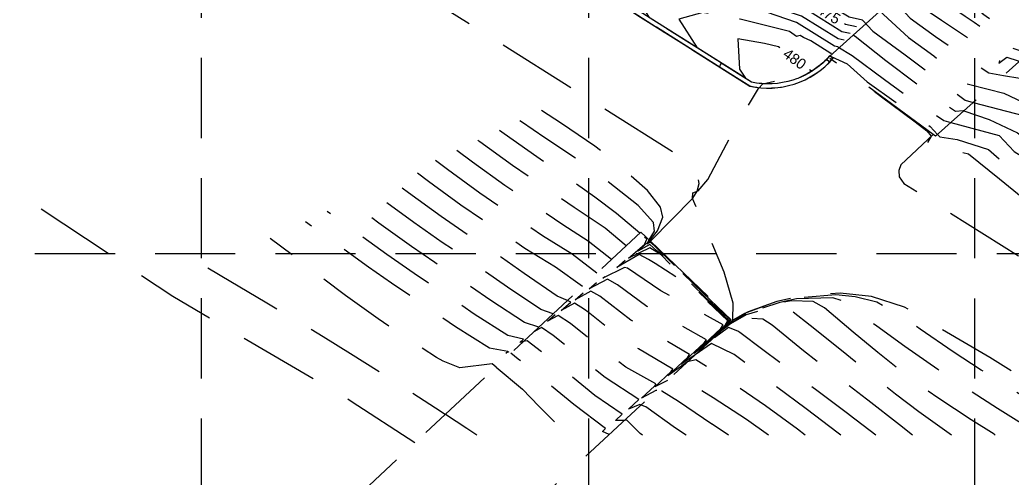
# Model space of a CAD drawing. Header units: inches. Extents: x 2439273 to 2445077, y 7048639 to 7057917.
# Drawn here: x 2440949.1 to 2441320.5, y 7051312.1 to 7051483.7 of the extents above; entities that cross this region are included whole.
import ezdxf
from ezdxf.enums import TextEntityAlignment as Align

# ---------------------------------------------------------------- set-up
doc = ezdxf.new("R2010")
doc.units = ezdxf.units.IN
doc.header["$LTSCALE"] = 300
doc.header["$MEASUREMENT"] = 0
for name, pattern in [('DASHED', [0.29, 0.25, -0.04]), ('DASHED2', [0.15, 0.1, -0.05]), ('DASHEDX2', [0.165, 0.125, -0.04]), ('HIDDEN', [0.375, 0.25, -0.125])]:
    doc.linetypes.add(name, pattern=pattern)
for name, color, linetype in [('EC', 43, 'DASHEDX2'), ('GRID', 254, 'HIDDEN'), ('new', 3, 'Continuous')]:
    doc.layers.add(name, color=color, linetype=linetype)
doc.styles.add('TMODELF', font='tmodelf')

msp = doc.modelspace()

# ---------------------------------------------------------------- linework, layer by layer
at = {"layer": 'EC', "color": 43, "linetype": 'DASHEDX2', "flags": 128}
for points in [[(2441264.58, 7051483.55), (2441259.58, 7051484.68), (2441247.57, 7051492.11), (2441221.58, 7051501.15), (2441208.11, 7051506.08), (2441172.62, 7051494.57), (2441170.09, 7051493.91), (2441169.52, 7051494.27), (2441168.85, 7051494.7), (2441160.97, 7051499.65), (2441155.69, 7051502.98), (2441150.04, 7051506.47), (2441142.28, 7051511.26), (2441138.07, 7051513.82), (2441128.74, 7051519.46), (2441125.51, 7051521.39), (2441115.1, 7051527.58), (2441112.29, 7051529.23), (2441101.54, 7051535.49), (2441098.98, 7051536.96), (2441087.88, 7051543.3), (2441085.58, 7051544.6), (2441074.1, 7051551.03), (2441072.45, 7051551.94), (2441060.52, 7051558.49), (2441059.12, 7051559.25), (2441044.14, 7051567.3), (2441042.67, 7051568.07), (2441028.99, 7051575.25), (2441027.97, 7051575.78), (2441013.68, 7051583.11), (2441013.21, 7051583.35), (2440998.62, 7051590.67), (2440997.96, 7051589.32), (2441012.86, 7051581.83), (2441028.11, 7051573.99), (2441043.28, 7051566.01), (2441058.38, 7051557.89), (2441061.56, 7051556.14)], [(2441259.93, 7051478.55), (2441256.83, 7051479.25), (2441243.68, 7051487.39), (2441215.21, 7051497.28), (2441208.59, 7051499.71), (2441191.15, 7051494.05), (2441175.97, 7051490.13), (2441172.57, 7051492.3), (2441168.61, 7051494.83), (2441162.93, 7051498.4), (2441155.37, 7051503.17), (2441151.44, 7051505.6), (2441141.92, 7051511.47), (2441139.11, 7051513.18), (2441128.36, 7051519.69), (2441126.31, 7051520.91), (2441114.7, 7051527.81), (2441113.04, 7051528.79), (2441101.04, 7051535.77), (2441099.67, 7051536.56), (2441087.28, 7051543.64), (2441086.2, 7051544.25), (2441073.39, 7051551.42), (2441072.78, 7051551.76), (2441059.12, 7051559.25), (2441044.88, 7051566.9), (2441044.18, 7051565.57), (2441058.4, 7051557.92), (2441072.23, 7051550.32), (2441086, 7051542.6), (2441099.69, 7051534.76), (2441109.22, 7051529.21)], [(2441257.61, 7051476.05), (2441255.45, 7051476.54), (2441241.73, 7051485.03), (2441212.03, 7051495.35), (2441208.83, 7051496.52), (2441200.41, 7051493.79), (2441178.92, 7051488.24), (2441174.09, 7051491.31), (2441168.5, 7051494.9), (2441163.92, 7051497.78), (2441155.21, 7051503.26), (2441152.13, 7051505.16), (2441141.74, 7051511.58), (2441139.63, 7051512.86), (2441128.16, 7051519.81), (2441126.71, 7051520.67), (2441114.49, 7051527.93), (2441113.41, 7051528.57), (2441100.79, 7051535.91), (2441100.01, 7051536.36), (2441086.97, 7051543.81), (2441086.51, 7051544.07), (2441072.94, 7051551.67), (2441068.38, 7051554.17), (2441068.14, 7051553.73), (2441067.66, 7051552.85), (2441072.24, 7051550.34), (2441086, 7051542.62), (2441099.7, 7051534.78), (2441113.33, 7051526.83), (2441126.9, 7051518.76), (2441132.74, 7051515.21)], [(2441255.29, 7051473.55), (2441254.08, 7051473.82), (2441239.79, 7051482.66), (2441211.49, 7051492.5), (2441209.66, 7051492.95), (2441208.79, 7051493.1), (2441183.56, 7051486.27), (2441184.63, 7051484.6), (2441181.32, 7051486.7), (2441175.62, 7051490.33), (2441168.38, 7051494.97), (2441164.9, 7051497.15), (2441155.05, 7051503.36), (2441152.83, 7051504.72), (2441141.56, 7051511.68), (2441140.15, 7051512.54), (2441127.97, 7051519.92), (2441127.11, 7051520.43), (2441114.29, 7051528.05), (2441113.78, 7051528.35), (2441100.54, 7051536.06), (2441092.72, 7051540.52), (2441092.31, 7051539.79), (2441091.98, 7051539.22), (2441099.71, 7051534.8), (2441113.34, 7051526.84), (2441126.9, 7051518.77), (2441140.4, 7051510.59), (2441153.82, 7051502.28), (2441156.06, 7051500.87)], [(2441252.97, 7051471.05), (2441252.7, 7051471.11), (2441245.12, 7051475.8), (2441242.46, 7051477.13), (2441241.13, 7051477.81), (2441240.67, 7051477.66), (2441240.25, 7051477.54), (2441239.84, 7051477.45), (2441237.23, 7051479.37), (2441218.76, 7051483.89), (2441204.81, 7051486.39), (2441195.77, 7051483.95), (2441202.68, 7051473.2), (2441181.31, 7051486.69), (2441177.15, 7051489.34), (2441168.26, 7051495.04), (2441165.88, 7051496.53), (2441154.89, 7051503.45), (2441141.38, 7051511.79), (2441140.67, 7051512.22), (2441127.77, 7051520.03), (2441116.86, 7051526.52), (2441116.26, 7051525.48), (2441116.1, 7051525.22), (2441126.91, 7051518.79), (2441140.41, 7051510.6), (2441153.83, 7051502.3), (2441167.18, 7051493.88), (2441179.16, 7051486.18)], [(2441253.4, 7051469.39), (2441252.72, 7051469.95), (2441252.31, 7051470.3), (2441251.52, 7051469.44), (2441251.06, 7051468.94), (2441250.18, 7051468.08), (2441249.76, 7051467.68), (2441248.71, 7051466.76), (2441248.27, 7051466.4), (2441247.15, 7051465.55), (2441246.7, 7051465.23), (2441245.52, 7051464.44), (2441245.07, 7051464.16), (2441243.83, 7051463.44), (2441243.37, 7051463.2), (2441242.07, 7051462.55), (2441241.62, 7051462.35), (2441240.27, 7051461.78), (2441239.83, 7051461.62), (2441238.42, 7051461.13), (2441236.54, 7051460.6), (2441234.63, 7051460.19), (2441232.69, 7051459.91), (2441230.74, 7051459.75), (2441228.79, 7051459.72), (2441226.84, 7051459.81), (2441224.89, 7051460.03), (2441222.97, 7051460.37), (2441181.3, 7051486.67), (2441180.2, 7051487.36), (2441168.02, 7051495.18), (2441164.48, 7051497.4), (2441164.27, 7051497.07), (2441163.68, 7051496.13), (2441167.2, 7051493.91), (2441180.48, 7051485.38), (2441222.36, 7051458.88), (2441224.42, 7051458.5), (2441226.49, 7051458.25), (2441228.59, 7051458.13), (2441230.68, 7051458.16), (2441232.77, 7051458.32), (2441234.54, 7051458.57)]]:
    msp.add_lwpolyline(points, dxfattribs=at)
at = {"layer": 'EC', "color": 43, "linetype": 'DASHED', "flags": 128}
for points in [[(2441233.56, 7051473.17), (2441233.03, 7051473.56), (2441227.85, 7051474.83), (2441217.9, 7051476.62), (2441218.51, 7051465.26), (2441220.73, 7051461.8), (2441181.3, 7051486.68), (2441178.67, 7051488.35), (2441168.14, 7051495.11), (2441154.73, 7051503.55), (2441141.19, 7051511.91), (2441140.78, 7051512.15), (2441140.01, 7051510.87), (2441140.42, 7051510.62), (2441153.84, 7051502.32), (2441167.19, 7051493.9), (2441180.47, 7051485.37), (2441204.12, 7051470.4)], [(2441262.26, 7051481.05), (2441258.21, 7051481.97), (2441257.81, 7051482.21)], [(2441252.76, 7051469.94), (2441252.48, 7051470.17), (2441252.3, 7051470.32), (2441251.26, 7051469.17), (2441251.12, 7051469.02), (2441249.95, 7051467.87), (2441249.89, 7051467.82), (2441248.49, 7051466.59), (2441248.45, 7051466.57), (2441246.94, 7051465.41), (2441245.89, 7051464.7), (2441245.26, 7051464.57), (2441244.73, 7051464.96)]]:
    msp.add_lwpolyline(points, dxfattribs=at)
at = {"layer": 'EC', "color": 43, "linetype": 'DASHED2', "flags": 128}
for points in [[(2441288.05, 7051502.19), (2441297.56, 7051495.05), (2441309.56, 7051486.04), (2441309.62, 7051486), (2441321.32, 7051477.43), (2441328.98, 7051474.82), (2441330.44, 7051474.66)], [(2441283.65, 7051498.24), (2441293.81, 7051491.26), (2441302.93, 7051485.1), (2441306.26, 7051482.86), (2441318.35, 7051473.91), (2441326.57, 7051471.2)], [(2441273.86, 7051493.55), (2441282.35, 7051484.3), (2441291.8, 7051477.51), (2441304.3, 7051469.06), (2441311.78, 7051463.82), (2441317.28, 7051462.88)], [(2441279.07, 7051494.13), (2441281.77, 7051492.11), (2441294.14, 7051483.63), (2441305.64, 7051475.85), (2441315.89, 7051468.83), (2441315.61, 7051467.51), (2441318.57, 7051469.69), (2441322.76, 7051468.38), (2441323.15, 7051468.14)], [(2441269.22, 7051488.55), (2441281.76, 7051477.12), (2441291.24, 7051470.18), (2441303.31, 7051459.87), (2441311.58, 7051457.78)], [(2441264.58, 7051483.55), (2441268.42, 7051479.49), (2441280.46, 7051470.54), (2441290.82, 7051462.88), (2441302.92, 7051453.58), (2441305.99, 7051452.77)], [(2441261.1, 7051477.99), (2441261.72, 7051477.53), (2441273.2, 7051468.46), (2441285.24, 7051459.51), (2441293.57, 7051453.42), (2441299.36, 7051449.46), (2441302.15, 7051449.71), (2441302.46, 7051449.6)], [(2441255.29, 7051473.55), (2441260.67, 7051470.28), (2441272.71, 7051461.33), (2441283.64, 7051453.46), (2441294.96, 7051445.96), (2441297.59, 7051445.25)], [(2441252.76, 7051469.94), (2441258.77, 7051467.25), (2441266.24, 7051460.53), (2441280.44, 7051450.46), (2441289.83, 7051443.74), (2441292.61, 7051440.79), (2441293.45, 7051439.9), (2441299.92, 7051438.9), (2441311.67, 7051435.17), (2441320.6, 7051427.29), (2441333.04, 7051418.93), (2441343.67, 7051412.14), (2441356.37, 7051404.14), (2441366.89, 7051397.33), (2441379.02, 7051388.5), (2441388.71, 7051381.64), (2441401.59, 7051373.96), (2441412.23, 7051367.77), (2441424.89, 7051359.73), (2441435.85, 7051352.74), (2441448.71, 7051345.01), (2441459.11, 7051338.61), (2441471.51, 7051330.17), (2441474.34, 7051328.21)], [(2441215.93, 7051371.28), (2441216.09, 7051377.63), (2441212.73, 7051389.25), (2441206.9, 7051403.07), (2441202.28, 7051413.56), (2441200.91, 7051416.79), (2441201.03, 7051418.91), (2441203.02, 7051419.65), (2441206.57, 7051423.88), (2441213.64, 7051437.1), (2441218.44, 7051446.15), (2441225.62, 7051457.96), (2441227.2, 7051459.75), (2441231.59, 7051460.78)], [(2441317.28, 7051462.88), (2441323.47, 7051461.83), (2441332.27, 7051456.29), (2441345.63, 7051449.66), (2441355.78, 7051444.71), (2441368.38, 7051436.57), (2441377.52, 7051430.21), (2441389.85, 7051421.67), (2441398.61, 7051415.38), (2441410.57, 7051406.32), (2441419.85, 7051399.14), (2441431.64, 7051389.86), (2441440.36, 7051383.21), (2441452.64, 7051374.6), (2441462.47, 7051368.03), (2441475.06, 7051359.87), (2441484.02, 7051354.23), (2441496.8, 7051346.38), (2441507.33, 7051340.06), (2441520.25, 7051332.44), (2441527.68, 7051328.21)], [(2441268.86, 7051457.03), (2441271.67, 7051454.83), (2441283.76, 7051445.92), (2441288.59, 7051442.17), (2441290.19, 7051440.07), (2441288.37, 7051436.89), (2441304.24, 7051433.51), (2441315.86, 7051424.18), (2441324.48, 7051417.05), (2441336.78, 7051408.45), (2441346.04, 7051402.37), (2441358.82, 7051394.5), (2441368.59, 7051388.31), (2441380.56, 7051379.24), (2441388.98, 7051373.25), (2441402.22, 7051366.21), (2441412.6, 7051360.85), (2441425.42, 7051353.06), (2441437.94, 7051345.17), (2441450.76, 7051337.37), (2441461.3, 7051330.74), (2441464.92, 7051328.21)], [(2441311.58, 7051457.78), (2441317.47, 7051456.29), (2441330.52, 7051450), (2441343.85, 7051443.16), (2441353.36, 7051438.19), (2441365.98, 7051430.09), (2441375.39, 7051423.63), (2441387.7, 7051415.06), (2441396.83, 7051408.5), (2441408.83, 7051399.51), (2441418.56, 7051392.14), (2441430.51, 7051383.05), (2441438.85, 7051376.98), (2441451.35, 7051368.69), (2441462.55, 7051361.5), (2441475.12, 7051353.3), (2441486.26, 7051346.16), (2441499.05, 7051338.32), (2441508.75, 7051332.51), (2441516.11, 7051328.21)], [(2441305.99, 7051452.77), (2441324.7, 7051447.85), (2441329.13, 7051443.62), (2441342.21, 7051436.3), (2441353.16, 7051430.19), (2441365.8, 7051422.12), (2441376.04, 7051415.16), (2441388.24, 7051406.44), (2441397.75, 7051399.54), (2441410.02, 7051390.91), (2441420, 7051383.88), (2441432.1, 7051374.99), (2441440.79, 7051368.84), (2441453.46, 7051360.81), (2441464.78, 7051353.8), (2441477.3, 7051345.54), (2441486.29, 7051339.67), (2441499.03, 7051331.76), (2441504.86, 7051328.21)], [(2441184.89, 7051401.09), (2441187.85, 7051404.67), (2441189.82, 7051409.82), (2441188.92, 7051413.53), (2441184.07, 7051419.74), (2441172.83, 7051429.68), (2441164.32, 7051436.44), (2441151.9, 7051444.85), (2441144.42, 7051449.75)], [(2441302.46, 7051449.6), (2441311.95, 7051446.42), (2441322.54, 7051441.34), (2441328.29, 7051436.9), (2441341.22, 7051429.29), (2441350.65, 7051423.72), (2441363.32, 7051415.68), (2441373.76, 7051408.72), (2441385.92, 7051399.94), (2441394.73, 7051393.58), (2441407.19, 7051385.21), (2441416.57, 7051378.96), (2441428.87, 7051370.37), (2441438.07, 7051364.12), (2441450.84, 7051356.24), (2441459.75, 7051350.77), (2441472.25, 7051342.49), (2441481.66, 7051336.23), (2441494.16, 7051328.21)], [(2441184.65, 7051401.31), (2441186.64, 7051404.61), (2441186.3, 7051407.81), (2441180.55, 7051414.22), (2441168.75, 7051423.47), (2441158.11, 7051431.22), (2441145.63, 7051439.55), (2441136.9, 7051445.47), (2441136.3, 7051445.92)], [(2441297.59, 7051445.25), (2441315.64, 7051440.33), (2441321.27, 7051434.4), (2441333.87, 7051426.3), (2441343.88, 7051420.17), (2441356.53, 7051412.09), (2441366.43, 7051405.57), (2441378.73, 7051396.98), (2441387.25, 7051390.98), (2441399.61, 7051382.47), (2441408.08, 7051376.78), (2441420.66, 7051368.59), (2441429.13, 7051363.25), (2441441.97, 7051355.5), (2441452.65, 7051349), (2441465.19, 7051340.77), (2441473.87, 7051334.94), (2441483.79, 7051328.21)], [(2441181.14, 7051403.79), (2441172.49, 7051411.13), (2441164.33, 7051417.34), (2441152.03, 7051425.92), (2441142.57, 7051432.36), (2441130.34, 7051441.05), (2441128.62, 7051442.3)], [(2441176.02, 7051399.02), (2441168.22, 7051405.66), (2441156.55, 7051413.41), (2441144.16, 7051421.87), (2441133.47, 7051429.14), (2441121.34, 7051437.97), (2441120.6, 7051438.52)], [(2441170.54, 7051393.91), (2441161.89, 7051400.8), (2441152.37, 7051406.95), (2441139.96, 7051415.38), (2441130.7, 7051421.7), (2441118.52, 7051430.45), (2441112.64, 7051434.77)], [(2441165.11, 7051388.84), (2441155.81, 7051395.92), (2441144.8, 7051402.87), (2441132.34, 7051411.23), (2441121.25, 7051418.78), (2441109.14, 7051427.64), (2441104.64, 7051430.99)], [(2441159.69, 7051383.78), (2441149.64, 7051391.03), (2441138.19, 7051398.07), (2441125.71, 7051406.39), (2441114.17, 7051414.29), (2441102.07, 7051423.15), (2441096.62, 7051427.21)], [(2441154.09, 7051378.57), (2441150.29, 7051380.19), (2441137.93, 7051388.68), (2441129.38, 7051394.69), (2441116.93, 7051403.07), (2441106.76, 7051410.03), (2441094.64, 7051418.88), (2441088.54, 7051423.4)], [(2441148.8, 7051373.63), (2441144.13, 7051375.28), (2441131.64, 7051383.56), (2441119.63, 7051391.92), (2441107.23, 7051400.37), (2441096.64, 7051407.74), (2441084.51, 7051416.56), (2441080.41, 7051419.57)], [(2441143.43, 7051368.62), (2441137.96, 7051370.36), (2441125.43, 7051378.57), (2441116.86, 7051384.47), (2441104.4, 7051392.83), (2441095.69, 7051398.83), (2441083.51, 7051407.59), (2441072.32, 7051415.76)], [(2441137.61, 7051363.19), (2441136.22, 7051362.84), (2441137.66, 7051364.15), (2441131.8, 7051365.45), (2441119.17, 7051373.47), (2441109.19, 7051380.3), (2441096.77, 7051388.7), (2441086.47, 7051395.83), (2441074.29, 7051404.58), (2441065.41, 7051411.04), (2441064.18, 7051411.92)], [(2441132.13, 7051359.42), (2441131.03, 7051358.82), (2441131.76, 7051359.53), (2441124.87, 7051360.75), (2441112.22, 7051368.73), (2441100.64, 7051376.72), (2441088.22, 7051385.13), (2441079.67, 7051391.07), (2441067.46, 7051399.79), (2441056.02, 7051408.07)], [(2441210.89, 7051366.57), (2441207.45, 7051363.92), (2441210.5, 7051366.78), (2441212.85, 7051368.92), (2441213.64, 7051369.74), (2441214.61, 7051371.06), (2441203.7, 7051381.26), (2441200.07, 7051384.55), (2441189.15, 7051395.68), (2441184.97, 7051398.37), (2441176.99, 7051394.41), (2441182.96, 7051399.58), (2441183.83, 7051401.51), (2441181.14, 7051403.79)], [(2441127.35, 7051353.62), (2441125.89, 7051354.84), (2441113.78, 7051353.44), (2441107.52, 7051355.89), (2441105.09, 7051357.3), (2441092.46, 7051365.41), (2441083.25, 7051371.71), (2441071.04, 7051380.41), (2441062.9, 7051386.54), (2441051.01, 7051395.69), (2441042.76, 7051401.82)], [(2441212.76, 7051368.31), (2441210.26, 7051366.35), (2441212.42, 7051368.39), (2441213.55, 7051369.48), (2441214.11, 7051370.1), (2441215.1, 7051371.39), (2441205.67, 7051379.87), (2441194.84, 7051390.25), (2441189.93, 7051395.38), (2441187.49, 7051397.23), (2441184.9, 7051399.51), (2441180.38, 7051397.07), (2441184.12, 7051400.43), (2441184.65, 7051401.31)], [(2441194.16, 7051391.75), (2441186.54, 7051399.14), (2441185.03, 7051400.46), (2441183.76, 7051399.73), (2441184.89, 7051401.09)], [(2441209.34, 7051365.13), (2441208.7, 7051364.66), (2441204.64, 7051361.5), (2441211.53, 7051367.9), (2441213.25, 7051369.48), (2441214.16, 7051370.93), (2441203.34, 7051381.27), (2441199.54, 7051384.36), (2441186.9, 7051392.45), (2441184.43, 7051393.94), (2441180.92, 7051395.78), (2441172.54, 7051390.94), (2441178.97, 7051396.52), (2441176.02, 7051399.02)], [(2441206.85, 7051362.82), (2441201.67, 7051358.89), (2441201.46, 7051358.76), (2441211.48, 7051368.05), (2441212.37, 7051369.46), (2441199.39, 7051376.63), (2441189.08, 7051382.19), (2441176.5, 7051390.71), (2441175.5, 7051390.99), (2441167.35, 7051386.93), (2441173.07, 7051391.89), (2441170.54, 7051393.91)], [(2441019.54, 7051390.87), (2441028.05, 7051385.71), (2441040.99, 7051378.1), (2441049.82, 7051372.85), (2441062.68, 7051365.12), (2441072.92, 7051358.75), (2441085.59, 7051350.71), (2441094.21, 7051345.17), (2441106.78, 7051336.98), (2441108.38, 7051335.92)], [(2441201.95, 7051358.28), (2441196.56, 7051354.58), (2441205.3, 7051362.69), (2441206.07, 7051363.91), (2441193.09, 7051371.16), (2441183.78, 7051376.39), (2441172.84, 7051384.44), (2441169.02, 7051386.62), (2441162.16, 7051382.91), (2441167.17, 7051387.27), (2441165.11, 7051388.84)], [(2441214.29, 7051369.73), (2441213.07, 7051368.78), (2441215.36, 7051371.38), (2441204.91, 7051381.29), (2441194.16, 7051391.75)], [(2441199.07, 7051355.61), (2441199.05, 7051355.6), (2441191.66, 7051350.41), (2441199.11, 7051357.32), (2441199.77, 7051358.36), (2441186.91, 7051365.87), (2441177.86, 7051371.25), (2441166.21, 7051380.16), (2441162.87, 7051382.09), (2441156.97, 7051378.9), (2441161.27, 7051382.65), (2441159.69, 7051383.78)], [(2441191.52, 7051348.61), (2441186.76, 7051346.23), (2441192.93, 7051351.95), (2441193.47, 7051352.82), (2441180.67, 7051360.5), (2441173.59, 7051364.92), (2441161.83, 7051374.24), (2441160.48, 7051375.27), (2441156.72, 7051377.55), (2441151.78, 7051374.88), (2441155.36, 7051378.02), (2441154.09, 7051378.57)], [(2441261.06, 7051366.74), (2441250.29, 7051375.85), (2441246.08, 7051378.23), (2441237.98, 7051378.53), (2441234.56, 7051377.87), (2441223.56, 7051374.35), (2441219.97, 7051373.01), (2441214.25, 7051369.48), (2441212.76, 7051368.31)], [(2441330.95, 7051328.21), (2441324.01, 7051332.59), (2441315.1, 7051338.21), (2441302.45, 7051346.28), (2441292.68, 7051352.72), (2441280.4, 7051361.35), (2441269.94, 7051368.94), (2441257.95, 7051377.97), (2441257.5, 7051378.26), (2441253.38, 7051379.61), (2441239.84, 7051379.24), (2441233.52, 7051377.87), (2441225.39, 7051375.18), (2441220.26, 7051373.37), (2441215.37, 7051370.57), (2441214.29, 7051369.73)], [(2441347.77, 7051328.21), (2441344.15, 7051330.56), (2441331.41, 7051338.47), (2441321.62, 7051344.53), (2441308.94, 7051352.56), (2441298.48, 7051359.35), (2441286.12, 7051367.86), (2441276.43, 7051374.43), (2441269.87, 7051377.92), (2441261.8, 7051379.96), (2441254.5, 7051380.77), (2441239.5, 7051379.49), (2441232.54, 7051378.18), (2441220.3, 7051373.76), (2441215.95, 7051371.27), (2441215.94, 7051371.27)], [(2441297.79, 7051328.21), (2441285.62, 7051336.9), (2441276.86, 7051343.52), (2441265.18, 7051352.94), (2441256.67, 7051359.91), (2441244.88, 7051369.2), (2441236.5, 7051375.89), (2441234.61, 7051377.47), (2441220.98, 7051373.21), (2441215.09, 7051369.81), (2441210.89, 7051366.57)], [(2441187.51, 7051344.89), (2441187.15, 7051344.93), (2441181.86, 7051342.05), (2441186.74, 7051346.58), (2441187.11, 7051347.42), (2441175.9, 7051353.59), (2441164.08, 7051362.81), (2441155.22, 7051369.93), (2441150.57, 7051373.02), (2441146.59, 7051370.87), (2441149.46, 7051373.4)], [(2441283.22, 7051328.21), (2441278.34, 7051331.98), (2441266.53, 7051341.25), (2441266.02, 7051341.64), (2441254.11, 7051350.76), (2441242.38, 7051359.72), (2441230.69, 7051369.34), (2441227.18, 7051371.56), (2441219.55, 7051372.05), (2441214.22, 7051368.8), (2441209.34, 7051365.13)], [(2441181.63, 7051339.43), (2441181.2, 7051339.6), (2441176.96, 7051337.88), (2441180.8, 7051341.53), (2441168.23, 7051349.71), (2441168.19, 7051349.74), (2441156.5, 7051359.15), (2441148.71, 7051365.51), (2441144.43, 7051368.48), (2441141.72, 7051367.02)], [(2441269.52, 7051328.21), (2441259.55, 7051335.78), (2441259.39, 7051335.89), (2441247.41, 7051344.92), (2441239.19, 7051351.12), (2441227.21, 7051360.16), (2441218.67, 7051366.59), (2441217.87, 7051367.11), (2441214.32, 7051368.5), (2441206.85, 7051362.82)], [(2441314.2, 7051328.21), (2441313.75, 7051328.5), (2441305.21, 7051333.94), (2441292.67, 7051342.19), (2441281.95, 7051349.72), (2441270.23, 7051359.07), (2441261.06, 7051366.74)], [(2441175.46, 7051333.71), (2441172.06, 7051333.7), (2441174.53, 7051336.05), (2441164.29, 7051343.08), (2441152.64, 7051352.53), (2441144.68, 7051359.09), (2441139, 7051363.54), (2441137.61, 7051363.19)], [(2441256.38, 7051328.21), (2441255.4, 7051328.95), (2441243.44, 7051338), (2441231.4, 7051346.96), (2441228.97, 7051348.69), (2441216.47, 7051358.43), (2441208.03, 7051362.45), (2441201.95, 7051358.28)], [(2441169.69, 7051328.36), (2441167.16, 7051329.52), (2441168.28, 7051330.62), (2441156.5, 7051339.61), (2441144.89, 7051349.11), (2441135.7, 7051356.68), (2441132.92, 7051358.81)], [(2441243.09, 7051328.21), (2441240.16, 7051330.4), (2441228.21, 7051339.13), (2441215.82, 7051347.59), (2441206.67, 7051353.63), (2441202.1, 7051356.34), (2441199.07, 7051355.61)], [(2441127.35, 7051353.62), (2441137.26, 7051345.39), (2441143.35, 7051339.07), (2441153.95, 7051328.45), (2441154.18, 7051328.21)], [(2441229.37, 7051328.21), (2441221.16, 7051333.97), (2441208.58, 7051342.13), (2441199.95, 7051347.62), (2441195.41, 7051350.55), (2441191.52, 7051348.61)], [(2441214.35, 7051328.21), (2441208.27, 7051332.26), (2441208.17, 7051332.33), (2441195.68, 7051340.71), (2441189.4, 7051344.66), (2441187.51, 7051344.89)], [(2441183.39, 7051338.77), (2441181.63, 7051339.43)], [(2441198.46, 7051328.21), (2441194.47, 7051330.76), (2441183.39, 7051338.77)], [(2441120.17, 7051328.21), (2441116.43, 7051330.66), (2441108.38, 7051335.92)], [(2441182.22, 7051328.21), (2441181.33, 7051328.78), (2441176.31, 7051333.72), (2441175.46, 7051333.71)]]:
    msp.add_lwpolyline(points, dxfattribs=at)
at = {"layer": 'EC', "color": 43, "linetype": 'DASHEDX2', "flags": 128}
for points in [[(2441234.84, 7051458.63), (2441236.88, 7051459.06), (2441238.9, 7051459.63), (2441240.99, 7051460.37), (2441243.02, 7051461.26), (2441244.98, 7051462.28), (2441246.87, 7051463.44), (2441248.68, 7051464.72), (2441250.39, 7051466.13), (2441252, 7051467.65), (2441253.5, 7051469.28), (2441252.96, 7051469.73), (2441252.31, 7051470.29), (2441251.78, 7051469.71), (2441251, 7051468.86), (2441250.41, 7051468.29), (2441249.62, 7051467.54), (2441248.92, 7051466.93), (2441248.09, 7051466.24), (2441247.34, 7051465.68), (2441246.47, 7051465.05), (2441245.69, 7051464.53), (2441244.78, 7051463.97), (2441243.96, 7051463.5), (2441243.02, 7051463.01), (2441242.17, 7051462.58), (2441241.21, 7051462.16), (2441240.32, 7051461.79), (2441239.34, 7051461.44), (2441238.43, 7051461.12), (2441236.54, 7051460.59), (2441234.63, 7051460.18), (2441232.69, 7051459.89), (2441230.74, 7051459.73), (2441228.79, 7051459.7), (2441226.83, 7051459.79), (2441224.89, 7051460.01), (2441222.96, 7051460.36), (2441188.02, 7051482.41), (2441187.34, 7051481.35), (2441187.24, 7051481.12), (2441222.37, 7051458.9), (2441224.42, 7051458.52), (2441226.5, 7051458.27), (2441228.59, 7051458.15), (2441230.68, 7051458.18), (2441232.77, 7051458.34), (2441234.84, 7051458.63)], [(2441234.83, 7051458.65), (2441236.88, 7051459.08), (2441238.89, 7051459.65), (2441240.98, 7051460.39), (2441243.01, 7051461.27), (2441244.97, 7051462.29), (2441246.85, 7051463.45), (2441248.66, 7051464.73), (2441250.37, 7051466.13), (2441251.97, 7051467.65), (2441253.47, 7051469.28), (2441253.2, 7051469.51), (2441252.31, 7051470.27), (2441252.04, 7051469.98), (2441250.94, 7051468.79), (2441250.65, 7051468.5), (2441249.49, 7051467.4), (2441249.14, 7051467.1), (2441247.9, 7051466.08), (2441247.54, 7051465.8), (2441246.23, 7051464.87), (2441245.85, 7051464.62), (2441244.49, 7051463.78), (2441244.09, 7051463.55), (2441242.67, 7051462.81), (2441242.26, 7051462.61), (2441240.79, 7051461.97), (2441240.37, 7051461.79), (2441238.86, 7051461.25), (2441238.43, 7051461.1), (2441236.55, 7051460.57), (2441234.63, 7051460.16), (2441232.7, 7051459.88), (2441230.74, 7051459.72), (2441228.79, 7051459.69), (2441226.83, 7051459.78), (2441224.88, 7051460), (2441222.96, 7051460.34), (2441211.62, 7051467.5), (2441211.4, 7051467.15), (2441210.98, 7051466.13), (2441222.37, 7051458.92), (2441224.43, 7051458.53), (2441226.5, 7051458.28), (2441228.59, 7051458.17), (2441230.68, 7051458.19), (2441232.76, 7051458.35), (2441234.83, 7051458.65)], [(2441251.08, 7051468.93), (2441252, 7051468.03), (2441252.16, 7051467.89), (2441253.45, 7051469.28), (2441252.31, 7051470.26), (2441251.08, 7051468.93)]]:
    msp.add_lwpolyline(points, close=True, dxfattribs=at)
at = {"layer": 'GRID', "linetype": 'HIDDEN', "ltscale": 0.4}
for p, q in [((2441306.57, 7049369.4), (2441306.57, 7057765.42)), ((2441017.09, 7049369.44), (2441017.37, 7057759.62)), ((2441161.88, 7049369.42), (2441162.76, 7057759.42)), ((2439424.76, 7051396.22), (2444925.44, 7051396.22))]:
    msp.add_line(p, q, dxfattribs=at)
at = {"layer": 'new', "color": 7, "linetype": 'DASHED2', "flags": 128}
for points in [[(2441252.31, 7051470.09), (2441410.85, 7051612.48), (2441464.19, 7051658.75), (2441555.46, 7051736.58), (2441622.92, 7051792.75), (2441719.22, 7051870.64), (2441821.96, 7051950.78), (2441944.16, 7052045.67), (2442078.5, 7052150.54), (2442233.74, 7052271.81), (2442376.54, 7052383.03), (2442531.19, 7052503.77), (2442591.47, 7052554.52), (2442674.47, 7052630.74), (2442772.95, 7052722.24), (2442880.13, 7052822.64), (2442937.29, 7052875.2), (2442907.76, 7052911.54), (2443050.83, 7053024.32), (2443096.69, 7053062.24)], [(2443220.42, 7053062.24), (2443105.73, 7052955.21), (2443010.8, 7052866.92), (2442887.81, 7052751.37), (2442756.05, 7052628.89), (2442653.9, 7052534.32), (2442566.55, 7052452.06), (2442412.79, 7052307.6), (2442339.12, 7052239.28), (2442224.19, 7052132.13), (2442178.69, 7052180.71), (2442051.68, 7052082.35), (2441917.18, 7051977.61), (2441799.56, 7051885.47), (2441757.59, 7051850.61), (2441722.88, 7051819.3), (2441654.31, 7051759.37), (2441569.77, 7051684.48), (2441481.5, 7051609), (2441436.6, 7051569.73), (2441291.85, 7051440.11), (2441291, 7051440.73)], [(2441097.02, 7051325.32), (2441073.17, 7051340.81), (2441006.41, 7051380.08), (2440939.12, 7051424.68), (2440685.73, 7051585.95), (2440508.09, 7051700.05), (2440367.54, 7051790.21)], [(2441185.16, 7051400.83), (2441201.02, 7051416.95), (2441202.64, 7051419.49), (2441203.33, 7051422.41), (2441203.03, 7051425.4), (2441201.76, 7051428.13), (2441199.29, 7051430.55), (2441097.97, 7051494.3), (2441026.47, 7051534.91), (2440967.7, 7051565.02), (2440883.92, 7051604.13), (2440845.1, 7051623.26), (2440789.98, 7051648.15), (2440751.3, 7051666.75), (2440701.56, 7051689.63), (2440620.22, 7051729.61), (2440577.28, 7051752.99)], [(2441291, 7051440.73), (2441252.34, 7051469.19)], [(2441291, 7051440.73), (2441278.87, 7051429.38), (2441278.06, 7051427.24), (2441278.24, 7051424.96), (2441279.95, 7051422.43), (2441364.64, 7051368.89), (2441447.08, 7051314.85), (2441523, 7051267.53), (2441527.02, 7051265.83), (2441534.74, 7051264.54), (2441540.73, 7051264.71), (2441552.09, 7051269.95), (2441571.09, 7051288.95)], [(2440914.14, 7051146.02), (2440908.52, 7051149.47), (2441181.61, 7051404.23), (2441185.16, 7051400.83)], [(2441185.16, 7051400.83), (2441215.95, 7051371.27)], [(2441453.43, 7051239.15), (2441452.97, 7051243.91), (2441451.57, 7051249.02), (2441448.84, 7051256.41), (2441445.76, 7051262.57), (2441439.72, 7051270.9), (2441433.75, 7051277.58), (2441394.42, 7051304.63), (2441346.38, 7051335.89), (2441312.2, 7051357.2), (2441280.22, 7051376.1), (2441267.83, 7051380.04), (2441256.12, 7051381.33), (2441241.07, 7051380.08), (2441232.43, 7051378.23), (2441221.72, 7051374.4), (2441215.95, 7051371.27)], [(2441215.95, 7051371.27), (2441007.7, 7051178.09), (2441000.24, 7051169.99), (2440997.82, 7051166.94), (2440994.23, 7051161.13), (2440991.24, 7051154.83), (2440988.79, 7051147.53), (2440987.33, 7051141.01), (2440986.38, 7051134), (2440985.51, 7051120.57), (2440986.15, 7051113.59), (2440987.12, 7051107.48), (2440989.54, 7051099.74), (2440914.14, 7051146.02)]]:
    msp.add_lwpolyline(points, dxfattribs=at)

# ---------------------------------------------------------------- texts
at = {"layer": 'EC', "color": 43, "linetype": 'Continuous', "style": 'TMODELF'}
for s, rotation, p in [('475', 328.2568, (2441251.92, 7051485.86)), ('480', 323.6734, (2441239.15, 7051469.07))]:
    msp.add_text(s, height=4, rotation=rotation, dxfattribs=at).set_placement(p, align=Align.MIDDLE_CENTER)

doc.saveas('drawing.dxf')
